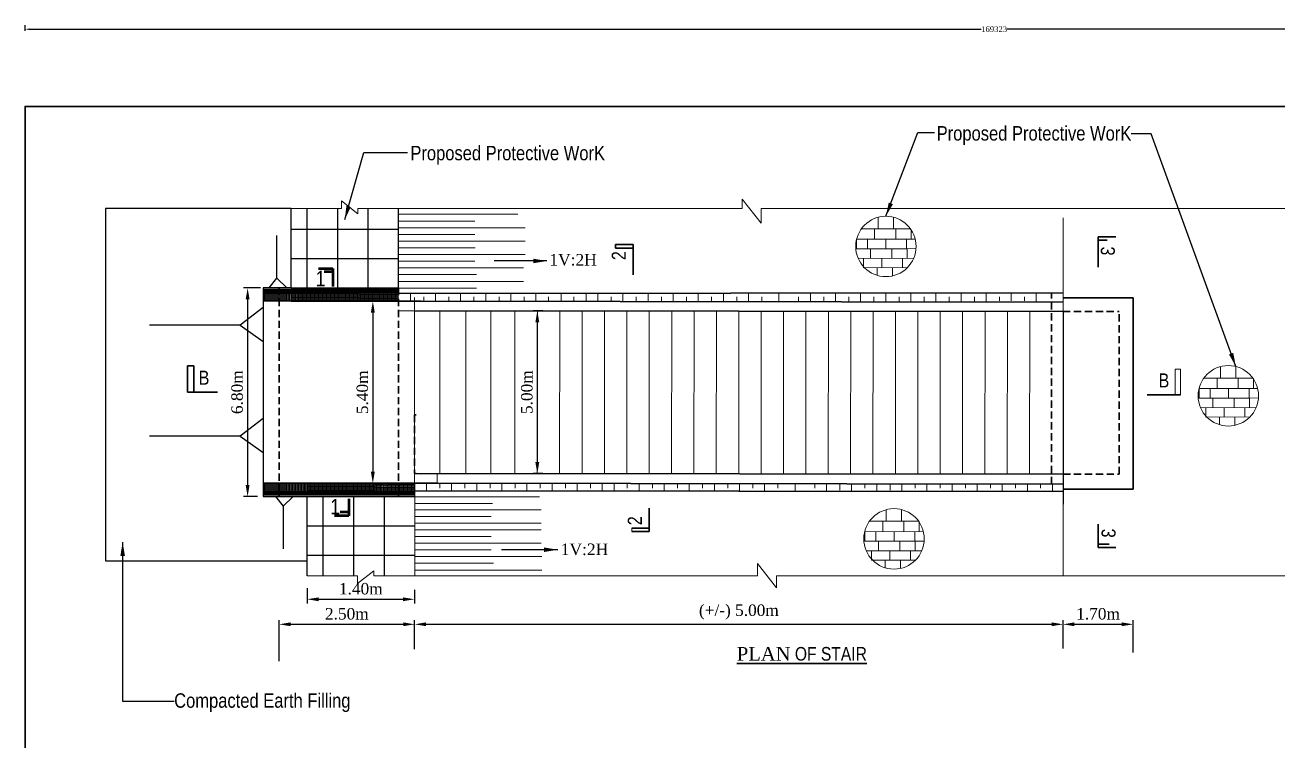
# Model space of a CAD drawing. Header units: metres. Extents: x -2434 to 11656, y -15288 to 8109.
# Drawn here: x 2109.8 to 2219.3, y -13507.4 to -13444.9 of the extents above; entities that cross this region are included whole.
import ezdxf

# ---------------------------------------------------------------- set-up
doc = ezdxf.new("R2010")
doc.units = ezdxf.units.M
doc.linetypes.add('DASHEDX2', pattern=[38.1, 25.4, -12.7])
doc.layers.add('Blocks', color=11, linetype='Continuous', lineweight=9)
doc.layers.add('Layer1', color=7, linetype='Continuous', lineweight=13)
doc.layers.add('LINE', color=7, linetype='Continuous')
doc.styles.get("Standard").update_dxf_attribs({"font": 'times.ttf'})
doc.styles.add('TIMES', font='ARIALN.TTF')
doc.dimstyles.get("Standard").update_dxf_attribs({"dimtxt": 0.5, "dimasz": 0.4075, "dimexe": 0.364, "dimexo": 0.219, "dimgap": 0.09, "dimtad": 0, "dimdec": 0, "dimlfac": 1000, "dimzin": 0, "dimdsep": 46, "dimtxsty": 'Standard', "dimcen": 0.09, "dimadec": 0, "dimazin": 0, "dimtfac": 1, "dimtdec": 0, "dimtofl": 0, "dimtmove": 0, "dimatfit": 3, "dimfxl": 1, "dimtolj": 1, "dimtzin": 0, "dimarcsym": 0})
pattern_1 = [(45, (1121.0965, -13027.3066), (-2.245064, 2.245064), [])]
pattern_2 = [(45, (1121.09652, -13027.306573), (-0.0377170757, 0.0377170757), [])]
pattern_3 = [(0, (1121.09652, -13027.30657), (0, 0.129921), [0.094488, -0.035433]), (90, (1121.09652, -13027.30657), (-0.129921, 8e-18), [0.094488, -0.035433])]

# ---------------------------------------------------------------- blocks, each defined once
blk = doc.blocks.new('*D770')
at = {"layer": 'Defpoints', "color": 0, "lineweight": -3}
for p in [(2200.49, -13497.25), (2143.84, -13499.24), (2200.49, -13499.58)]:
    blk.add_point(p, dxfattribs=at)
at = {"layer": 'Layer1', "color": 0, "lineweight": -2}
for p, q in [((2143.84, -13499.02), (2143.84, -13496.88)), ((2200.49, -13499.36), (2200.49, -13496.88))]:
    blk.add_line(p, q, dxfattribs=at)
at = {"layer": 'Layer1', "color": 7, "lineweight": -2}
blk.add_line((2144.84, -13497.25), (2199.49, -13497.25), dxfattribs=at)
at = {"layer": 'Layer1', "color": 7, "lineweight": -3}
for points in [[(2144.84, -13497.08), (2144.84, -13497.41), (2143.84, -13497.25)], [(2199.49, -13497.08), (2199.49, -13497.41), (2200.49, -13497.25)]]:
    blk.add_solid(points, dxfattribs=at)
at = {"layer": 'Layer1', "color": 0, "lineweight": 30, "insert": (2172.17, -13496.18), "char_height": 1, "attachment_point": 5}
blk.add_mtext('\\A1;(+/-) 5.00m', dxfattribs=at)
blk = doc.blocks.new('*D771')
at = {"layer": 'Defpoints', "color": 0, "lineweight": -3}
for p in [(2206.61, -13497.25), (2200.49, -13499.58), (2206.61, -13499.93)]:
    blk.add_point(p, dxfattribs=at)
at = {"layer": 'Layer1', "color": 0, "lineweight": -2}
for p, q in [((2200.49, -13499.36), (2200.49, -13496.88)), ((2206.61, -13499.71), (2206.61, -13496.88))]:
    blk.add_line(p, q, dxfattribs=at)
at = {"layer": 'Layer1', "color": 7, "lineweight": -2}
blk.add_line((2201.49, -13497.25), (2205.61, -13497.25), dxfattribs=at)
at = {"layer": 'Layer1', "color": 7, "lineweight": -3}
for points in [[(2201.49, -13497.08), (2201.49, -13497.41), (2200.49, -13497.25)], [(2205.61, -13497.08), (2205.61, -13497.41), (2206.61, -13497.25)]]:
    blk.add_solid(points, dxfattribs=at)
at = {"layer": 'Layer1', "color": 0, "lineweight": 30, "insert": (2203.55, -13496.34), "char_height": 1, "attachment_point": 5}
blk.add_mtext('\\A1;1.70m', dxfattribs=at)
blk = doc.blocks.new('*D772')
at = {"layer": 'Defpoints', "color": 0, "lineweight": -3}
for p in [(2143.84, -13497.25), (2143.84, -13499.62), (2132, -13500.69)]:
    blk.add_point(p, dxfattribs=at)
at = {"layer": 'Layer1', "color": 0, "lineweight": -2}
for p, q in [((2132, -13500.47), (2132, -13496.88)), ((2143.84, -13499.41), (2143.84, -13496.88))]:
    blk.add_line(p, q, dxfattribs=at)
at = {"layer": 'Layer1', "color": 7, "lineweight": -2}
blk.add_line((2133, -13497.25), (2142.84, -13497.25), dxfattribs=at)
at = {"layer": 'Layer1', "color": 7, "lineweight": -3}
for points in [[(2133, -13497.08), (2133, -13497.41), (2132, -13497.25)], [(2142.84, -13497.08), (2142.84, -13497.41), (2143.84, -13497.25)]]:
    blk.add_solid(points, dxfattribs=at)
at = {"layer": 'Layer1', "color": 0, "lineweight": 30, "insert": (2137.92, -13496.34), "char_height": 1, "attachment_point": 5}
blk.add_mtext('\\A1;2.50m', dxfattribs=at)
blk = doc.blocks.new('*D781')
at = {"layer": 'Defpoints', "color": 0, "lineweight": -3}
for p in [(2155.27, -13469.88), (2154.56, -13484.09), (2155.26, -13484.09)]:
    blk.add_point(p, dxfattribs=at)
at = {"layer": 'Layer1', "color": 0, "lineweight": -2}
for p, q in [((2155.05, -13469.88), (2154.2, -13469.88)), ((2155.04, -13484.09), (2154.2, -13484.09))]:
    blk.add_line(p, q, dxfattribs=at)
at = {"layer": 'Layer1', "color": 7, "lineweight": -2}
blk.add_line((2154.56, -13470.88), (2154.56, -13483.09), dxfattribs=at)
at = {"layer": 'Layer1', "color": 7, "lineweight": -3}
for points in [[(2154.39, -13470.88), (2154.73, -13470.88), (2154.56, -13469.88)], [(2154.39, -13483.09), (2154.73, -13483.09), (2154.56, -13484.09)]]:
    blk.add_solid(points, dxfattribs=at)
at = {"layer": 'Layer1', "color": 0, "lineweight": 30, "insert": (2153.65, -13476.98), "char_height": 1, "attachment_point": 5, "rotation": 90}
blk.add_mtext('\\A1;5.00m', dxfattribs=at)
blk = doc.blocks.new('*D782')
at = {"layer": 'Defpoints', "color": 0, "lineweight": -3}
for p in [(2141.13, -13469.04), (2140.19, -13484.93), (2141.13, -13484.93)]:
    blk.add_point(p, dxfattribs=at)
at = {"layer": 'Layer1', "color": 0, "lineweight": -2}
for p, q in [((2140.91, -13469.04), (2139.82, -13469.04)), ((2140.91, -13484.93), (2139.82, -13484.93))]:
    blk.add_line(p, q, dxfattribs=at)
at = {"layer": 'Layer1', "color": 7, "lineweight": -2}
blk.add_line((2140.19, -13470.04), (2140.19, -13483.93), dxfattribs=at)
at = {"layer": 'Layer1', "color": 7, "lineweight": -3}
for points in [[(2140.02, -13470.04), (2140.36, -13470.04), (2140.19, -13469.04)], [(2140.02, -13483.93), (2140.36, -13483.93), (2140.19, -13484.93)]]:
    blk.add_solid(points, dxfattribs=at)
at = {"layer": 'Layer1', "color": 0, "lineweight": 30, "insert": (2139.28, -13476.99), "char_height": 1, "attachment_point": 5, "rotation": 90}
blk.add_mtext('\\A1;5.40m', dxfattribs=at)
blk = doc.blocks.new('*D785')
at = {"layer": 'Defpoints', "color": 0, "lineweight": -3}
for p in [(2130.6, -13467.88), (2129.25, -13486.09), (2130.33, -13486.09)]:
    blk.add_point(p, dxfattribs=at)
at = {"layer": 'Layer1', "color": 0, "lineweight": -2}
for p, q in [((2130.38, -13467.88), (2128.89, -13467.88)), ((2130.11, -13486.09), (2128.89, -13486.09))]:
    blk.add_line(p, q, dxfattribs=at)
at = {"layer": 'Layer1', "color": 7, "lineweight": -2}
blk.add_line((2129.25, -13468.88), (2129.25, -13485.09), dxfattribs=at)
at = {"layer": 'Layer1', "color": 7, "lineweight": -3}
for points in [[(2129.08, -13468.88), (2129.42, -13468.88), (2129.25, -13467.88)], [(2129.08, -13485.09), (2129.42, -13485.09), (2129.25, -13486.09)]]:
    blk.add_solid(points, dxfattribs=at)
at = {"layer": 'Layer1', "color": 0, "lineweight": 30, "insert": (2128.34, -13476.98), "char_height": 1, "attachment_point": 5, "rotation": 90}
blk.add_mtext('\\A1;6.80m', dxfattribs=at)
blk = doc.blocks.new('*D786')
at = {"layer": 'Defpoints', "color": 0, "lineweight": -3}
for p in [(2134.45, -13493.88), (2143.83, -13494.02), (2143.83, -13495.06)]:
    blk.add_point(p, dxfattribs=at)
at = {"layer": 'Layer1', "color": 0, "lineweight": -2}
for p, q in [((2134.45, -13494.1), (2134.45, -13495.43)), ((2143.83, -13494.24), (2143.83, -13495.43))]:
    blk.add_line(p, q, dxfattribs=at)
at = {"layer": 'Layer1', "color": 7, "lineweight": -2}
blk.add_line((2135.45, -13495.06), (2142.83, -13495.06), dxfattribs=at)
at = {"layer": 'Layer1', "color": 7, "lineweight": -3}
for points in [[(2135.45, -13494.9), (2135.45, -13495.23), (2134.45, -13495.06)], [(2142.83, -13494.9), (2142.83, -13495.23), (2143.83, -13495.06)]]:
    blk.add_solid(points, dxfattribs=at)
at = {"layer": 'Layer1', "color": 0, "lineweight": 30, "insert": (2139.14, -13494.15), "char_height": 1, "attachment_point": 5}
blk.add_mtext('\\A1;1.40m', dxfattribs=at)
blk = doc.blocks.new('*D787')
at = {"color": 0, "lineweight": -2, "ltscale": 0.5}
for p, q in [((2109.81, -13445.44), (2109.81, -13444.93)), ((2110.21, -13445.29), (2193.34, -13445.29)), ((2278.72, -13445.29), (2195.59, -13445.29)), ((2279.13, -13445.44), (2279.13, -13444.93))]:
    blk.add_line(p, q, dxfattribs=at)
at = {"color": 0, "linetype": 'Continuous', "lineweight": -3, "ltscale": 0.5}
for points in [[(2110.21, -13445.22), (2110.21, -13445.36), (2109.81, -13445.29)], [(2278.72, -13445.22), (2278.72, -13445.36), (2279.13, -13445.29)]]:
    blk.add_solid(points, dxfattribs=at)
at = {"layer": 'Defpoints', "color": 0, "linetype": 'Continuous', "lineweight": -3, "ltscale": 0.5}
for p in [(2279.13, -13445.29), (2109.81, -13452.03), (2279.13, -13452.03)]:
    blk.add_point(p, dxfattribs=at)
at = {"color": 0, "linetype": 'Continuous', "lineweight": -3, "ltscale": 0.5, "insert": (2194.47, -13445.29), "char_height": 0.5, "attachment_point": 5}
blk.add_mtext('\\A1;169323', dxfattribs=at)

msp = doc.modelspace()

# ---------------------------------------------------------------- hatches: boundary and pattern name
at = {"linetype": 'Continuous', "lineweight": -3, "ltscale": 0.5}
h = msp.add_hatch(dxfattribs=at)
h.set_pattern_fill('ANSI31', color=0, style=0)
h.set_pattern_definition(pattern_1)
edge = h.paths.add_edge_path()
edge.add_line((2142.428187, -13468.023297), (2130.603963, -13468.023297))
edge.add_line((2130.603963, -13468.28671), (2142.451774, -13468.28671))
h = msp.add_hatch(dxfattribs=at)
h.set_pattern_fill('ANSI31', color=0, style=0)
h.set_pattern_definition(pattern_1)
edge = h.paths.add_edge_path()
edge.add_line((2142.428187, -13468.023297), (2130.603963, -13468.023297))
edge.add_line((2130.603963, -13468.28671), (2142.451774, -13468.28671))
at = {"linetype": 'ByBlock', "lineweight": 5, "ltscale": 0.5}
h = msp.add_hatch(dxfattribs=at)
h.set_pattern_fill('ANGLE', color=0, scale=0.0186, style=0)
h.set_pattern_definition(pattern_3)
h.paths.add_polyline_path([(2130.603963, -13468.28671), (2133.04837, -13468.28671), (2133.04837, -13469.043389), (2130.603963, -13469.043389)])
h = msp.add_hatch(dxfattribs=at)
h.set_pattern_fill('ANGLE', color=0, scale=0.0186, style=0)
h.set_pattern_definition(pattern_3)
h.paths.add_polyline_path([(2130.603963, -13484.922908), (2134.49975, -13484.922908), (2134.49975, -13485.679255), (2130.603963, -13485.679255)])
at = {"layer": 'Blocks', "linetype": 'ByBlock', "lineweight": 5, "ltscale": 0.5}
h = msp.add_hatch(dxfattribs=at)
h.set_pattern_fill('ANSI31', color=0, scale=0.0168, style=0)
h.set_pattern_definition(pattern_2)
h.paths.add_polyline_path([(2130.603963, -13468.023297), (2133.044756, -13468.023297), (2133.044756, -13468.28671), (2130.603963, -13468.28671)])
h = msp.add_hatch(dxfattribs=at)
h.set_pattern_fill('ANGLE', color=0, scale=0.0168, style=0)
h.set_pattern_definition([(0, (4257.68086, -10391.97388), (0, 0.117348), [0.085344, -0.032004]), (90, (4257.68086, -10391.97388), (-0.117348, 7e-18), [0.085344, -0.032004])])
h.paths.add_polyline_path([(2138.972564, -13468.567643), (2137.809921, -13468.567643), (2137.809921, -13469.0434), (2138.972563, -13469.043403)])
h.paths.add_polyline_path([(2138.972564, -13468.285873), (2137.809921, -13468.285873), (2137.809921, -13468.567643), (2138.972564, -13468.567643)])
h.paths.add_polyline_path([(2137.809921, -13468.285873), (2133.051196, -13468.285873), (2133.051196, -13468.567643), (2137.809921, -13468.567643)])
h.paths.add_polyline_path([(2137.809921, -13468.567643), (2133.051196, -13468.567643), (2133.051195, -13469.043389), (2137.809921, -13469.0434)])
h = msp.add_hatch(dxfattribs=at)
h.set_pattern_fill('ANSI31', color=0, scale=0.0168, style=0)
h.set_pattern_definition([(45, (4257.68086, -10391.97388), (-0.0377170757, 0.0377170757), [])])
h.paths.add_polyline_path([(2137.809921, -13468.020734), (2133.051196, -13468.020734), (2133.051196, -13468.285873), (2137.809921, -13468.285873)])
h.paths.add_polyline_path([(2138.972564, -13468.020734), (2137.809921, -13468.020734), (2137.809921, -13468.285873), (2138.972564, -13468.285873)])
h = msp.add_hatch(dxfattribs=at)
h.set_pattern_fill('ANSI31', color=0, scale=0.0168, style=0)
h.set_pattern_definition([(45, (935.713265, -13466.68466), (-0.0377170757, 0.0377170757), [])])
h.paths.add_polyline_path([(2141.041007, -13468.285873), (2141.041007, -13468.02053), (2138.972564, -13468.020734), (2138.972564, -13468.285873)])
h.paths.add_polyline_path([(2141.041007, -13468.02053), (2141.041007, -13468.285873), (2142.441312, -13468.285873), (2142.441285, -13468.020393)])
h = msp.add_hatch(dxfattribs=at)
h.set_pattern_fill('ANGLE', color=0, scale=0.0168, style=0)
h.set_pattern_definition([(0, (935.71326, -13466.68466), (0, 0.117348), [0.085344, -0.032004]), (90, (935.71326, -13466.68466), (-0.117348, 7e-18), [0.085344, -0.032004])])
h.paths.add_polyline_path([(2138.972564, -13469.036818), (2141.041007, -13469.034522), (2141.041007, -13468.285873), (2138.972564, -13468.285873)])
h.paths.add_polyline_path([(2141.041007, -13469.034522), (2142.441385, -13469.032968), (2142.441312, -13468.285873), (2141.041007, -13468.285873)])
h = msp.add_hatch(dxfattribs=at)
h.set_pattern_fill('ANGLE', color=0, scale=0.0168, style=0)
h.set_pattern_definition([(0, (4259.08406, -10408.58328), (0, 0.117348), [0.085344, -0.032004]), (90, (4259.08406, -10408.58328), (-0.117348, 7e-18), [0.085344, -0.032004])])
h.paths.add_polyline_path([(2140.375765, -13485.177039), (2139.213123, -13485.177039), (2139.213123, -13485.652796), (2140.375765, -13485.652799)])
h.paths.add_polyline_path([(2140.375765, -13484.895269), (2139.213123, -13484.895269), (2139.213123, -13485.177039), (2140.375765, -13485.177039)])
h.paths.add_polyline_path([(2139.213123, -13484.895269), (2134.454398, -13484.895269), (2134.454397, -13485.177039), (2139.213123, -13485.177039)])
h.paths.add_polyline_path([(2139.213123, -13485.177039), (2134.454397, -13485.177039), (2134.454397, -13485.652785), (2139.213123, -13485.652796)])
h = msp.add_hatch(dxfattribs=at)
h.set_pattern_fill('ANGLE', color=0, scale=0.0168, style=0)
h.set_pattern_definition([(0, (937.11647, -13483.29406), (0, 0.117348), [0.085344, -0.032004]), (90, (937.11647, -13483.29406), (-0.117348, 7e-18), [0.085344, -0.032004])])
h.paths.add_polyline_path([(2140.375766, -13485.646214), (2142.444209, -13485.643918), (2142.444209, -13484.895269), (2140.375766, -13484.895269)])
h.paths.add_polyline_path([(2142.444209, -13485.643918), (2143.844587, -13485.642364), (2143.844513, -13484.895269), (2142.444209, -13484.895269)])
h = msp.add_hatch(dxfattribs=at)
h.set_pattern_fill('ANSI31', color=0, scale=0.0168, style=0)
h.set_pattern_definition(pattern_2)
h.paths.add_polyline_path([(2130.603963, -13485.679255), (2134.447843, -13485.679255), (2134.447843, -13485.942669), (2130.603963, -13485.942669)])
h = msp.add_hatch(dxfattribs=at)
h.set_pattern_fill('ANSI31', color=0, scale=0.0168, style=0)
h.set_pattern_definition([(45, (4259.092075, -10409.604483), (-0.0377170757, 0.0377170757), [])])
h.paths.add_polyline_path([(2139.221137, -13485.651336), (2134.462412, -13485.651336), (2134.462412, -13485.916475), (2139.221137, -13485.916475)])
h.paths.add_polyline_path([(2140.38378, -13485.651336), (2139.221137, -13485.651336), (2139.221137, -13485.916475), (2140.38378, -13485.916475)])
h = msp.add_hatch(dxfattribs=at)
h.set_pattern_fill('ANSI31', color=0, scale=0.0168, style=0)
h.set_pattern_definition([(45, (937.12448, -13484.31526), (-0.0377170757, 0.0377170757), [])])
h.paths.add_polyline_path([(2142.452223, -13485.916475), (2142.452223, -13485.651133), (2140.38378, -13485.651336), (2140.38378, -13485.916475)])
h.paths.add_polyline_path([(2142.452223, -13485.651133), (2142.452223, -13485.916475), (2143.852527, -13485.916475), (2143.852501, -13485.650995)])

# ---------------------------------------------------------------- linework, layer by layer
at = {"color": 0, "linetype": 'Continuous', "lineweight": -3, "ltscale": 0.5}
for p, q in [((2133.046473, -13460.944945), (2116.840971, -13460.944945)), ((2116.840971, -13460.944945), (2116.840971, -13491.715654)), ((2133.047588, -13467.880889), (2133.047588, -13460.944945)), ((2134.44752, -13467.880889), (2134.44752, -13460.944945)), ((2137.139753, -13467.880889), (2137.139753, -13460.944945)), ((2139.780975, -13467.880889), (2139.780975, -13460.944945)), ((2142.436963, -13467.880889), (2142.42735, -13460.944945)), ((2131.813308, -13467.028912), (2131.813308, -13463.306555)), ((2133.047184, -13462.755224), (2142.42806, -13462.755224)), ((2133.046473, -13465.318057), (2142.42735, -13465.318057)), ((2131.134521, -13467.880889), (2131.813308, -13467.028912)), ((2131.813308, -13467.028912), (2132.663257, -13467.880889)), ((2133.048425, -13467.880889), (2130.603963, -13467.880889)), ((2130.603963, -13467.880889), (2130.603963, -13486.086161)), ((2142.428187, -13468.023297), (2130.603963, -13468.023297)), ((2130.603963, -13468.28671), (2142.451774, -13468.28671)), ((2133.047588, -13467.880889), (2142.4378, -13467.880889)), ((2130.603963, -13469.588974), (2128.608738, -13471.116523)), ((2133.04837, -13469.043389), (2130.603963, -13469.043389)), ((2200.491778, -13469.944017), (2200.491778, -13486.765343)), ((2128.608738, -13471.116523), (2120.68425, -13471.116523)), ((2128.608738, -13471.116523), (2130.603963, -13472.559364)), ((2130.603963, -13479.282957), (2128.608738, -13480.810506)), ((2128.608738, -13480.810506), (2120.68425, -13480.810506)), ((2128.608738, -13480.810506), (2130.603963, -13482.253347)), ((2134.44858, -13484.922908), (2130.603963, -13484.922908)), ((2143.82872, -13485.679255), (2130.603963, -13485.679255)), ((2130.603963, -13485.942669), (2143.852307, -13485.942669)), ((2130.603963, -13486.086161), (2143.852148, -13486.086161)), ((2131.688787, -13486.086161), (2132.367573, -13486.938138)), ((2132.367573, -13486.938138), (2133.217523, -13486.086161)), ((2134.447843, -13493.021354), (2134.447843, -13486.086161)), ((2135.84889, -13493.021354), (2135.84889, -13486.086161)), ((2138.541123, -13493.021354), (2138.541123, -13486.086161)), ((2141.182345, -13486.086161), (2141.182345, -13493.021354)), ((2132.367573, -13486.938138), (2132.367573, -13490.660495)), ((2134.447843, -13488.648993), (2143.82872, -13488.648993)), ((2116.840971, -13491.715654), (2134.447843, -13491.715654)), ((2134.447132, -13491.211825), (2143.828009, -13491.211825))]:
    msp.add_line(p, q, dxfattribs=at)
at = {"layer": 'Blocks', "color": 0, "lineweight": 13, "ltscale": 0.05}
for p, q in [((2133.046473, -13460.944945), (2137.445913, -13460.944945)), ((2137.445913, -13460.944945), (2137.445913, -13460.269841)), ((2137.445913, -13460.269841), (2138.870912, -13461.399627)), ((2138.870912, -13460.944945), (2142.436927, -13460.944945)), ((2138.870912, -13461.399627), (2138.870912, -13460.944945)), ((2142.436927, -13460.944945), (2172.459408, -13460.944945)), ((2172.459408, -13460.944945), (2172.459408, -13460.120694)), ((2172.459408, -13460.120694), (2174.112521, -13462.227229)), ((2174.112521, -13462.227229), (2174.112521, -13460.944945)), ((2174.112521, -13460.944945), (2228.113962, -13460.944945)), ((2142.429721, -13461.45155), (2152.848488, -13461.45155)), ((2142.437987, -13462.055695), (2149.112028, -13462.055695)), ((2184.333229, -13461.705409), (2184.333172, -13462.714905)), ((2185.667065, -13461.698316), (2185.667006, -13462.715342)), ((2200.489975, -13469.941217), (2200.489975, -13461.7701)), ((2142.437987, -13462.634016), (2153.489692, -13462.634016)), ((2142.437987, -13463.212337), (2149.0899, -13463.212337)), ((2182.871266, -13462.714427), (2187.15719, -13462.71583)), ((2184.026608, -13462.714805), (2184.026578, -13463.642243)), ((2185.874684, -13462.71541), (2185.874653, -13463.642848)), ((2187.220738, -13462.808424), (2187.220738, -13463.643289)), ((2142.437987, -13463.803131), (2153.490174, -13463.803131)), ((2142.437987, -13464.381452), (2149.119158, -13464.381452)), ((2187.576043, -13463.624113), (2182.450902, -13463.626161)), ((2182.450902, -13463.626161), (2182.450902, -13464.464649)), ((2183.413045, -13463.625776), (2183.413045, -13464.460641)), ((2185.013472, -13463.625137), (2185.013472, -13464.460002)), ((2186.822105, -13463.624414), (2186.822105, -13464.459279)), ((2142.437987, -13464.959774), (2153.490174, -13464.959774)), ((2182.450902, -13464.464649), (2187.650389, -13464.442991)), ((2182.450902, -13464.464649), (2186.863982, -13464.466093)), ((2187.436106, -13465.301694), (2182.584395, -13465.285469)), ((2183.056289, -13465.283445), (2183.056289, -13466.11831)), ((2183.669822, -13464.465048), (2183.669822, -13465.299912)), ((2184.656717, -13465.282806), (2184.656717, -13466.11767)), ((2185.517898, -13464.465653), (2185.517898, -13465.300517)), ((2186.465349, -13465.282083), (2186.465349, -13466.116948)), ((2186.863982, -13464.466093), (2186.863982, -13465.300958)), ((2142.437987, -13465.550567), (2149.086632, -13465.550567)), ((2142.437987, -13466.128889), (2153.356045, -13466.128889)), ((2183.056289, -13466.11831), (2186.898125, -13466.102307)), ((2184.243805, -13466.113363), (2184.243805, -13466.779032)), ((2185.579499, -13466.1078), (2185.579499, -13466.832482)), ((2142.437987, -13466.70721), (2149.233669, -13466.70721)), ((2142.437987, -13467.318861), (2153.356045, -13467.318861)), ((2142.437987, -13467.897183), (2149.233669, -13467.897183)), ((2143.474292, -13469.041098), (2143.474292, -13468.364088)), ((2143.839762, -13484.93333), (2143.838168, -13468.722338)), ((2144.637298, -13469.039744), (2144.637298, -13468.646481)), ((2145.666832, -13469.038546), (2145.666832, -13468.361536)), ((2146.829838, -13469.037192), (2146.829838, -13468.646481)), ((2147.859373, -13469.035993), (2147.859373, -13468.358983)), ((2149.022378, -13469.03464), (2149.022378, -13468.646481)), ((2150.051913, -13469.033441), (2150.051913, -13468.356431)), ((2151.214918, -13469.032087), (2151.214918, -13468.646481)), ((2152.244453, -13469.030889), (2152.244453, -13468.353878)), ((2153.407458, -13469.029535), (2153.407458, -13468.646481)), ((2154.436993, -13469.041098), (2154.436993, -13468.351326)), ((2155.54856, -13469.029535), (2155.54856, -13468.646481)), ((2156.629533, -13469.025784), (2156.629533, -13468.348773)), ((2157.757848, -13469.029535), (2157.757848, -13468.646481)), ((2158.822073, -13469.023231), (2158.822073, -13468.346221)), ((2159.851604, -13469.018958), (2159.851604, -13468.345022)), ((2161.014609, -13469.017604), (2161.014609, -13468.646481)), ((2162.044144, -13469.016405), (2162.044144, -13468.34247)), ((2163.207149, -13469.015051), (2163.207149, -13468.646481)), ((2164.236684, -13469.013853), (2164.236684, -13468.339918)), ((2165.399689, -13469.012499), (2165.399689, -13468.646481)), ((2166.429224, -13469.0113), (2166.429224, -13468.337365)), ((2167.592229, -13469.009946), (2167.592229, -13468.646481)), ((2168.621764, -13469.008748), (2168.621764, -13468.334813)), ((2169.78477, -13469.007394), (2169.78477, -13468.646481)), ((2170.814304, -13469.018958), (2170.814304, -13468.33226)), ((2171.97731, -13469.017604), (2171.97731, -13468.646481)), ((2173.006844, -13469.003643), (2173.006844, -13468.329708)), ((2174.16985, -13469.002289), (2174.16985, -13468.646481)), ((2175.670983, -13469.00109), (2175.670983, -13468.326606)), ((2177.391921, -13469.039744), (2177.391921, -13468.646481)), ((2178.421455, -13469.038546), (2178.421455, -13468.323404)), ((2179.584461, -13469.037192), (2179.584461, -13468.646481)), ((2180.613995, -13469.035993), (2180.613995, -13468.320852)), ((2181.777001, -13469.03464), (2181.777001, -13468.646481)), ((2182.806535, -13469.033441), (2182.806535, -13468.3183)), ((2183.969541, -13469.032087), (2183.969541, -13468.646481)), ((2184.999075, -13469.030889), (2184.999075, -13468.315747)), ((2186.162081, -13469.029535), (2186.162081, -13468.646481)), ((2187.191615, -13469.041098), (2187.191615, -13468.313195)), ((2188.354621, -13469.039744), (2188.354621, -13468.646481)), ((2189.384155, -13469.025784), (2189.384155, -13468.310642)), ((2190.547161, -13469.02443), (2190.547161, -13468.646481)), ((2191.576695, -13469.023231), (2191.576695, -13468.30809)), ((2192.739701, -13469.021877), (2192.739701, -13468.646481)), ((2193.769235, -13469.020679), (2193.769235, -13468.305537)), ((2194.932241, -13469.019325), (2194.932241, -13468.646481)), ((2195.961775, -13469.018126), (2195.961775, -13468.302985)), ((2197.124781, -13469.016772), (2197.124781, -13468.646481)), ((2198.154315, -13469.030889), (2198.154315, -13468.300432)), ((2145.808517, -13469.867549), (2142.437154, -13469.867523)), ((2210.763131, -13474.959519), (2210.285573, -13474.959519)), ((2210.285573, -13474.959519), (2210.285573, -13477.208719)), ((2210.763131, -13477.208719), (2210.763131, -13474.959519)), ((2214.251091, -13474.745199), (2214.251033, -13475.754695)), ((2215.584927, -13474.738106), (2215.584867, -13475.755132)), ((2212.789128, -13475.754217), (2217.075052, -13475.75562)), ((2213.94447, -13475.754595), (2213.94444, -13476.682033)), ((2215.792545, -13475.7552), (2215.792515, -13476.682638)), ((2217.1386, -13475.848214), (2217.1386, -13476.683079)), ((2217.493905, -13476.663903), (2212.368763, -13476.665951)), ((2212.368763, -13476.665951), (2212.368763, -13477.504439)), ((2212.368763, -13477.504439), (2217.568251, -13477.482781)), ((2212.368763, -13477.504439), (2216.781844, -13477.505883)), ((2213.330907, -13476.665566), (2213.330907, -13477.500431)), ((2213.587684, -13477.504838), (2213.587684, -13478.339702)), ((2214.931334, -13476.664927), (2214.931334, -13477.499791)), ((2215.435759, -13477.505443), (2215.435759, -13478.340307)), ((2216.739966, -13476.664204), (2216.739966, -13477.499069)), ((2216.781844, -13477.505883), (2216.781844, -13478.340748)), ((2217.353968, -13478.341484), (2212.502257, -13478.325259)), ((2212.974151, -13478.323235), (2212.974151, -13479.1581)), ((2214.574578, -13478.322596), (2214.574578, -13479.15746)), ((2216.383211, -13478.321873), (2216.383211, -13479.156738)), ((2212.974151, -13479.1581), (2216.815987, -13479.142097)), ((2214.161666, -13479.153153), (2214.161666, -13479.818822)), ((2215.49736, -13479.14759), (2215.49736, -13479.872272)), ((2145.81032, -13484.935517), (2145.81032, -13484.073085)), ((2143.844452, -13493.021354), (2143.853428, -13484.933346)), ((2144.882958, -13484.937606), (2144.882958, -13485.599389)), ((2146.045964, -13484.93896), (2146.045964, -13485.367684)), ((2147.075498, -13484.940159), (2147.075498, -13485.601942)), ((2148.238504, -13484.941513), (2148.238504, -13485.367684)), ((2149.268039, -13484.942711), (2149.268039, -13485.604494)), ((2150.431044, -13484.944065), (2150.431044, -13485.367684)), ((2151.460579, -13484.945264), (2151.460579, -13485.607047)), ((2152.623584, -13484.946617), (2152.623584, -13485.367684)), ((2153.653119, -13484.947816), (2153.653119, -13485.609599)), ((2154.816124, -13484.94917), (2154.816124, -13485.367684)), ((2155.845659, -13484.937606), (2155.845659, -13485.612152)), ((2157.008664, -13484.93896), (2157.008664, -13485.367684)), ((2158.038199, -13484.952921), (2158.038199, -13485.614704)), ((2159.201204, -13484.954275), (2159.201204, -13485.367684)), ((2160.230739, -13484.955473), (2160.230739, -13485.617257)), ((2161.26027, -13484.959747), (2161.26027, -13485.618455)), ((2162.423275, -13484.961101), (2162.423275, -13485.367684)), ((2163.45281, -13484.962299), (2163.45281, -13485.621008)), ((2164.615815, -13484.963653), (2164.615815, -13485.367684)), ((2165.64535, -13484.964852), (2165.64535, -13485.62356)), ((2166.808355, -13484.966206), (2166.808355, -13485.367684)), ((2167.83789, -13484.967404), (2167.83789, -13485.626112)), ((2169.000896, -13484.968758), (2169.000896, -13485.367684)), ((2170.03043, -13484.969957), (2170.03043, -13485.628665)), ((2171.193436, -13484.971311), (2171.193436, -13485.367684)), ((2172.22297, -13484.959747), (2172.22297, -13485.631217)), ((2173.385976, -13484.961101), (2173.385976, -13485.367684)), ((2174.41551, -13484.975062), (2174.41551, -13485.63377)), ((2175.578516, -13484.976416), (2175.578516, -13485.367684)), ((2177.079649, -13484.977614), (2177.079649, -13485.636871)), ((2178.800587, -13484.977105), (2178.800587, -13485.367684)), ((2179.830121, -13484.978303), (2179.830121, -13485.640073)), ((2180.993127, -13484.979657), (2180.993127, -13485.544183)), ((2182.022661, -13484.980855), (2182.022661, -13485.642626)), ((2183.185667, -13484.982209), (2183.185667, -13485.367684)), ((2184.215201, -13484.983408), (2184.215201, -13485.645178)), ((2185.378207, -13484.984762), (2185.378207, -13485.549288)), ((2186.407741, -13484.98596), (2186.407741, -13485.64773)), ((2187.570747, -13484.987314), (2187.570747, -13485.367684)), ((2188.600281, -13484.988513), (2188.600281, -13485.650283)), ((2189.763287, -13484.989867), (2189.763287, -13485.367684)), ((2190.792821, -13484.991065), (2190.792821, -13485.652835)), ((2191.955827, -13484.992419), (2191.955827, -13485.367684)), ((2192.985361, -13484.955473), (2192.985361, -13485.655388)), ((2194.148367, -13484.956827), (2194.148367, -13485.367684)), ((2195.177901, -13484.958026), (2195.177901, -13485.65794)), ((2196.340907, -13484.95938), (2196.340907, -13485.367684)), ((2197.370441, -13484.960578), (2197.370441, -13485.660493)), ((2198.533447, -13484.961932), (2198.533447, -13485.367684)), ((2199.562981, -13484.947816), (2199.562981, -13485.663045)), ((2200.491778, -13485.009187), (2200.491778, -13493.021354)), ((2143.839357, -13486.113606), (2154.757415, -13486.113606)), ((2143.839357, -13486.691928), (2150.635039, -13486.691928)), ((2143.839762, -13487.259088), (2154.891948, -13487.259088)), ((2185.044033, -13487.238847), (2185.043976, -13488.248343)), ((2186.377869, -13487.231754), (2186.37781, -13488.24878)), ((2143.839762, -13487.837409), (2150.520932, -13487.837409)), ((2143.839762, -13488.415731), (2154.891948, -13488.415731)), ((2183.58207, -13488.247865), (2187.867994, -13488.249268)), ((2184.737413, -13488.248243), (2184.737382, -13489.175682)), ((2186.585488, -13488.248848), (2186.585458, -13489.176287)), ((2187.931543, -13488.341863), (2187.931543, -13489.176727)), ((2143.839762, -13489.006525), (2154.891948, -13489.006525)), ((2162.80427, -13488.860105), (2162.80427, -13489.158808)), ((2188.286847, -13489.157551), (2183.161706, -13489.159599)), ((2183.161706, -13489.159599), (2183.161706, -13489.998087)), ((2184.123849, -13489.159214), (2184.123849, -13489.994079)), ((2185.724277, -13489.158575), (2185.724277, -13489.99344)), ((2187.532909, -13489.157852), (2187.532909, -13489.992717)), ((2143.839762, -13489.584846), (2150.520932, -13489.584846)), ((2143.839762, -13490.163167), (2154.891948, -13490.163167)), ((2183.161706, -13489.998087), (2188.361194, -13489.976429)), ((2183.161706, -13489.998087), (2187.574787, -13489.999532)), ((2184.380627, -13489.998486), (2184.380627, -13490.833351)), ((2186.228702, -13489.999091), (2186.228702, -13490.833956)), ((2187.574787, -13489.999532), (2187.574787, -13490.834396)), ((2143.839762, -13490.753961), (2150.531503, -13490.753961)), ((2143.839762, -13491.332282), (2154.941479, -13491.332282)), ((2188.146911, -13490.835133), (2183.295199, -13490.818907)), ((2183.767094, -13490.816883), (2183.767094, -13491.651748)), ((2183.767094, -13491.651748), (2187.608929, -13491.635745)), ((2184.954609, -13491.646802), (2184.954609, -13492.31247)), ((2185.367521, -13490.816244), (2185.367521, -13491.651109)), ((2186.290303, -13491.641238), (2186.290303, -13492.36592)), ((2187.176153, -13490.815521), (2187.176153, -13491.650386)), ((2138.847687, -13493.696457), (2140.272686, -13492.566671)), ((2140.272686, -13492.566671), (2140.272686, -13493.021354)), ((2143.831495, -13492.514748), (2154.941479, -13492.514748)), ((2143.839762, -13491.910604), (2150.731974, -13491.910604)), ((2173.793645, -13493.021354), (2173.793645, -13491.949752)), ((2173.793645, -13491.949752), (2175.446759, -13494.056287)), ((2134.447843, -13493.021354), (2138.847687, -13493.021354)), ((2138.847687, -13493.021354), (2138.847687, -13493.696457)), ((2140.272686, -13493.021354), (2143.838702, -13493.021354)), ((2143.838702, -13493.021354), (2173.793645, -13493.021354)), ((2175.446759, -13493.021354), (2211.83311, -13493.021354)), ((2175.446759, -13494.056287), (2175.446759, -13493.021354)), ((2211.83311, -13493.021354), (2228.113962, -13493.021354))]:
    msp.add_line(p, q, dxfattribs=at)
at = {"layer": 'Blocks', "color": 0, "linetype": 'ByBlock', "lineweight": 50, "ltscale": 0.5}
for p, q in [((2135.445259, -13466.180513), (2136.699861, -13466.180513)), ((2136.699861, -13466.479806), (2135.935637, -13466.479806)), ((2136.699861, -13466.180513), (2136.699861, -13467.766433)), ((2138.100853, -13486.280286), (2138.100853, -13487.784634)), ((2138.100853, -13487.784634), (2136.846251, -13487.784634)), ((2137.336628, -13487.419581), (2138.100853, -13487.419581))]:
    msp.add_line(p, q, dxfattribs=at)
at = {"layer": 'Blocks', "color": 0, "lineweight": 13, "ltscale": 0.5}
for p, q in [((2146.029904, -13484.073369), (2146.029904, -13469.873358)), ((2148.302258, -13484.076317), (2148.302258, -13469.876306)), ((2150.501593, -13484.079355), (2150.501593, -13469.87916)), ((2152.597813, -13484.081891), (2152.597813, -13469.88188)), ((2154.553158, -13484.084428), (2154.564963, -13469.884432)), ((2156.508503, -13484.086965), (2156.520308, -13469.886969)), ((2158.463848, -13484.089502), (2158.475653, -13469.889505)), ((2160.419193, -13484.092039), (2160.430998, -13469.892042)), ((2162.374538, -13484.094576), (2162.386343, -13469.894579)), ((2164.329883, -13484.097113), (2164.341688, -13469.897116)), ((2166.285228, -13484.09965), (2166.297033, -13469.899653)), ((2168.240573, -13484.102186), (2168.252378, -13469.90219)), ((2170.195918, -13484.104723), (2170.207723, -13469.904727)), ((2172.151263, -13484.10726), (2172.163068, -13469.907264)), ((2174.106608, -13484.109797), (2174.118413, -13469.9098)), ((2176.061953, -13484.112334), (2176.073758, -13469.912337)), ((2178.017298, -13484.114871), (2178.029103, -13469.914874)), ((2179.972643, -13484.117408), (2179.984448, -13469.917411)), ((2181.927988, -13484.119944), (2181.939793, -13469.919948)), ((2183.883333, -13484.122481), (2183.895138, -13469.922485)), ((2185.838678, -13484.125018), (2185.850483, -13469.925022)), ((2187.794023, -13484.127555), (2187.805828, -13469.927558)), ((2189.749368, -13484.130092), (2189.761173, -13469.930095)), ((2191.704713, -13484.132629), (2191.716518, -13469.932632)), ((2193.660058, -13484.135166), (2193.671863, -13469.935169)), ((2195.615403, -13484.137703), (2195.627208, -13469.937706)), ((2197.570748, -13484.140239), (2197.582553, -13469.940243))]:
    msp.add_line(p, q, dxfattribs=at)
at = {"layer": 'Blocks', "color": 0, "lineweight": 13, "ltscale": 0.05}
msp.add_lwpolyline([(2142.436953, -13460.944945), (2142.436953, -13461.832739)], dxfattribs=at)
for centre in [(2185.013724, -13464.255003), (2214.931586, -13477.294793), (2185.724528, -13489.788441)]:
    msp.add_circle(centre, 2.638845, dxfattribs=at)
at = {"layer": 'Layer1', "color": 7, "lineweight": 30}
for p, q in [((2162.928513, -13464.093623), (2161.4029, -13464.093623)), ((2161.4029, -13464.093623), (2161.4029, -13464.392327)), ((2161.4029, -13464.392327), (2162.928513, -13464.392327)), ((2162.928513, -13466.73254), (2162.928513, -13464.093623)), ((2205.095807, -13463.416239), (2203.570193, -13463.416239)), ((2203.570193, -13466.055155), (2203.570193, -13463.416239)), ((2203.570193, -13463.714942), (2204.333, -13463.714942)), ((2142.437987, -13468.365295), (2200.489975, -13468.297713)), ((2200.48957, -13468.736658), (2206.612781, -13468.735664)), ((2206.613263, -13485.449055), (2206.612763, -13468.735664)), ((2133.04837, -13469.043389), (2144.409383, -13469.030781)), ((2142.438714, -13469.04536), (2200.489975, -13469.111311)), ((2143.838281, -13469.870515), (2200.489975, -13469.936466)), ((2123.988784, -13476.970714), (2123.988784, -13474.688467)), ((2123.988784, -13474.688467), (2124.561235, -13474.688467)), ((2124.561235, -13474.688467), (2124.561235, -13476.970714)), ((2126.6277, -13476.970714), (2123.988784, -13476.970714)), ((2210.763131, -13477.208719), (2207.847666, -13477.208719)), ((2143.839175, -13478.969628), (2143.97777, -13478.969629)), ((2143.839175, -13478.969628), (2143.839762, -13478.969628)), ((2143.839677, -13484.070708), (2143.97777, -13484.070708)), ((2143.97777, -13484.070708), (2200.491778, -13484.144029)), ((2134.44858, -13484.922908), (2145.81032, -13484.935517)), ((2143.839762, -13484.936405), (2200.491778, -13485.002356)), ((2143.839762, -13485.598175), (2200.491778, -13485.664126)), ((2200.491778, -13485.448171), (2206.613263, -13485.448999)), ((2164.329883, -13487.120098), (2164.329883, -13489.158808)), ((2162.80427, -13488.860105), (2164.329883, -13488.860105)), ((2164.329883, -13489.158808), (2162.80427, -13489.158808)), ((2203.571997, -13488.503769), (2203.571997, -13490.542479)), ((2204.511003, -13490.243776), (2203.571997, -13490.243776)), ((2203.571997, -13490.542479), (2205.09761, -13490.542479))]:
    msp.add_line(p, q, dxfattribs=at)
at = {"layer": 'Layer1', "color": 7, "linetype": 'DASHEDX2', "lineweight": 30, "ltscale": 0.025}
for p, q in [((2132.002693, -13467.880889), (2132.004496, -13486.086161)), ((2142.436963, -13467.880889), (2142.438714, -13486.086161)), ((2199.470497, -13485.008054), (2199.470665, -13468.2989)), ((2200.489975, -13469.936466), (2205.390325, -13469.937244)), ((2205.392128, -13484.144807), (2205.392033, -13469.937244)), ((2143.839762, -13478.969628), (2143.839762, -13484.070708)), ((2200.491798, -13484.144029), (2205.392148, -13484.144807))]:
    msp.add_line(p, q, dxfattribs=at)
at = {"layer": 'Layer1', "color": 7, "lineweight": 30}
msp.add_lwpolyline([(2243.097266, -13569.933674), (2109.806269, -13569.933674), (2109.806269, -13452.028515), (2279.12968, -13452.028515), (2279.12968, -13544.821767), (2279.12968, -13566.089604), (2279.12968, -13569.933674)], close=True, dxfattribs=at)

# ---------------------------------------------------------------- texts
at = {"layer": 'Blocks', "color": 0, "linetype": 'ByBlock', "lineweight": 13, "ltscale": 0.5, "char_height": 1.26, "width": 34.36775309, "attachment_point": 1, "style": 'TIMES'}
for s, insert in [('\\A1;Proposed Protective WorK ', (2189.449048, -13453.750719)), ('\\A1;Proposed Protective WorK ', (2143.469792, -13455.474298)), ('\\A1;Compacted Earth Filling', (2122.833931, -13503.272974))]:
    msp.add_mtext(s, dxfattribs=dict(at, insert=insert))
at = {"layer": 'Layer1', "color": 7, "lineweight": 30, "extrusion": (0, 0, -1), "char_height": 1.224216, "width": 2.60451954, "attachment_point": 1, "text_direction": (0, -1, 0), "style": 'TIMES'}
for insert in [(2203.791159, -13464.263408), (2203.853695, -13488.901594)]:
    msp.add_mtext('3', dxfattribs=dict(at, insert=insert))
at = {"layer": 'Layer1', "color": 7, "lineweight": 30, "char_height": 1.224216, "width": 2.60451954, "attachment_point": 1, "rotation": 90, "style": 'TIMES'}
for insert in [(2161.065263, -13465.449733), (2162.466633, -13488.596673)]:
    msp.add_mtext('2', dxfattribs=dict(at, insert=insert))
at = {"layer": 'Layer1', "color": 7, "lineweight": 13, "char_height": 1.36024, "width": 13.41647086, "attachment_point": 1, "style": 'TIMES'}
for insert in [(2135.192419, -13466.384587), (2136.475926, -13486.293517)]:
    msp.add_mtext('1', dxfattribs=dict(at, insert=insert))
at = {"layer": 'Layer1', "color": 7, "lineweight": 30, "attachment_point": 1, "style": 'TIMES'}
for s, insert, char_height, width in [('B', (2124.974294, -13475.107464), 1.224216, 2.60451954), ('B', (2208.833176, -13475.345469), 1.224216, 2.60451954), ('{\\fTimes New Roman|b0|i0|c0|p18;\\L PLAN\\fArial Narrow|b1|i0|c0|p34; \\fArial Narrow|b0|i0|c0|p34;OF STAIR}', (2171.539823, -13499.229482), 1.19021, 12.77492067)]:
    msp.add_mtext(s, dxfattribs=dict(at, insert=insert, char_height=char_height, width=width))
at = {"layer": 'LINE', "color": 0, "linetype": 'ByBlock', "lineweight": -3, "ltscale": 0.5, "char_height": 1.008668, "width": 23.60143026, "attachment_point": 1}
for insert in [(2155.607373, -13464.913162), (2156.60759, -13490.195003)]:
    msp.add_mtext('1V:2H', dxfattribs=dict(at, insert=insert))

# ---------------------------------------------------------------- dimensions: what is measured, and where the dimension line sits
at = {"color": 0, "linetype": 'Continuous', "lineweight": -3, "ltscale": 0.5}
dim = msp.add_linear_dim(base=(2279.12968, -13445.29161), p1=(2109.806269, -13452.028515), p2=(2279.12968, -13452.028515), dimstyle='Standard', override={"dimfxl": 0.15, "dimfxlon": 1}, dxfattribs=at)
dim.commit()
dim.dimension.update_dxf_attribs({"geometry": '*D787', "text_midpoint": (2194.467974, -13445.29161)})
at = {"layer": 'Layer1', "color": 7, "lineweight": 30}
for base, p1, p2, text, picture, middle in [((2129.249616, -13486.086161), (2130.603963, -13467.880889), (2130.330922, -13486.086161), '6.80m', '*D785', (2128.339522, -13476.983525)), ((2140.188834, -13484.930321), (2141.130237, -13469.042238), (2141.127924, -13484.930321), '5.40m', '*D782', (2139.27874, -13476.986279))]:
    dim = msp.add_linear_dim(base=base, p1=p1, p2=p2, angle=90, text=text, dimstyle='Standard', override={"dimtxt": 1, "dimasz": 1, "dimgap": 0.4, "dimtad": 1, "dimdec": 2, "dimrnd": 0.002, "dimpost": 'm', "dimcen": 0.05, "dimclrd": 7, "dimadec": 1, "dimtdec": 2, "dimfrac": 2}, dxfattribs=at)
    dim.commit()
    dim.dimension.update_dxf_attribs({"geometry": picture, "text_midpoint": middle})
dim = msp.add_linear_dim(base=(2154.559061, -13484.085367), p1=(2155.26618, -13469.883819), p2=(2155.255586, -13484.085367), angle=90, text='5.00m', dimstyle='Standard', override={"dimtxt": 1, "dimasz": 1, "dimgap": 0.4, "dimtad": 1, "dimdec": 2, "dimrnd": 0.002, "dimpost": 'm', "dimcen": 0.05, "dimclrd": 7, "dimadec": 1, "dimtdec": 2, "dimfrac": 2}, dxfattribs=at)
dim.commit()
dim.dimension.update_dxf_attribs({"geometry": '*D781', "text_midpoint": (2154.559061, -13476.98443), "dimtype": 160})
for base, p1, p2, text, picture, middle in [((2143.82872, -13495.064077), (2134.447843, -13493.884221), (2143.82872, -13494.0169), '1.40m', '*D786', (2139.138281, -13494.153984)), ((2200.491778, -13497.247586), (2143.839762, -13499.236854), (2200.491778, -13499.582597), '(+/-) 5.00m', '*D770', (2172.16577, -13496.177074)), ((2143.839762, -13497.247586), (2132.004496, -13500.686511), (2143.839762, -13499.624485), '2.50m', '*D772', (2137.922129, -13496.337492)), ((2206.612858, -13497.247586), (2200.491778, -13499.582597), (2206.612858, -13499.932649), '1.70m', '*D771', (2203.552318, -13496.337492))]:
    dim = msp.add_linear_dim(base=base, p1=p1, p2=p2, text=text, dimstyle='Standard', override={"dimtxt": 1, "dimasz": 1, "dimgap": 0.4, "dimtad": 1, "dimdec": 2, "dimrnd": 0.002, "dimpost": 'm', "dimcen": 0.05, "dimclrd": 7, "dimadec": 1, "dimtdec": 2, "dimfrac": 2}, dxfattribs=at)
    dim.commit()
    dim.dimension.update_dxf_attribs({"geometry": picture, "text_midpoint": middle})

# ---------------------------------------------------------------- leaders
at = {"layer": 'LINE', "color": 0, "linetype": 'ByBlock', "lineweight": -3, "ltscale": 0.5}
for points in [[(2185.013724, -13461.616158), (2187.811149, -13454.321297), (2189.271264, -13454.321297)], [(2215.584927, -13474.738106), (2208.174053, -13454.432657), (2206.441467, -13454.438115)], [(2137.745109, -13461.912392), (2139.392962, -13456.053327), (2143.213591, -13456.052931)], [(2155.397774, -13465.524488), (2150.801271, -13465.524488)], [(2118.331817, -13490.075749), (2118.331817, -13503.971373), (2122.833931, -13503.971373)], [(2156.348101, -13490.734543), (2151.437162, -13490.734543)]]:
    msp.add_leader(points, dimstyle='Standard', override={"dimtxt": 0.938, "dimasz": 1.2, "dimexe": 0.35, "dimexo": 0.05, "dimdec": 2, "dimlfac": 1, "dimpost": 'm', "dimdle": 0.35, "dimtmove": 2, "dimfxl": 0.35}, dxfattribs=at)

doc.saveas('drawing.dxf')
